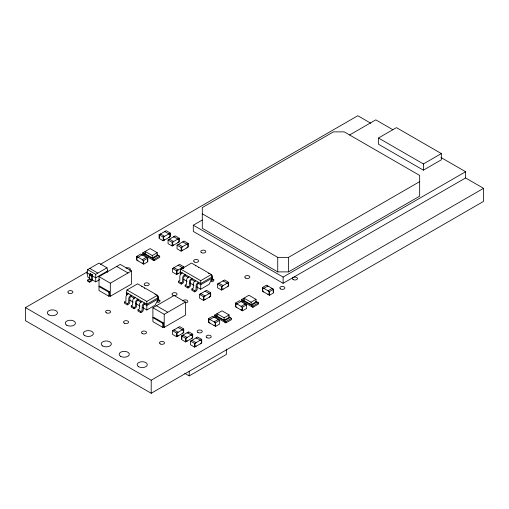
<?xml version="1.0" encoding="UTF-8"?>
<svg xmlns="http://www.w3.org/2000/svg" width="509" height="509" viewBox="0 0 509 509"><rect width="100%" height="100%" fill="white"/><g stroke="black" fill="none" stroke-linecap="round" stroke-linejoin="round"><path stroke-width="0.76" d="M92.396 275.859L92.702 274.86L91.665 276.171L91.652 280.122L89.527 278.9L89.539 274.943L90.577 273.638M89.947 278.518L88.019 277.405L86.874 272.709L87.624 269.649L98.899 263.14L106.998 267.81L107.743 270.877L107.412 272.213M126.938 294.997L126.308 292.414L126.983 289.965L137.621 283.825L157.459 295.271L158.134 298.948L155.302 305.076L146.815 309.975L142.736 307.614M180.829 274.256L180.199 271.672L180.88 269.223L191.518 263.077L211.35 274.529L212.03 278.207L209.199 284.327L200.711 289.227L196.633 286.872M465.684 178.016L483.55 188.33L483.55 201.399L151.205 393.272L25.45 320.67L25.45 307.601L87.376 271.851M100.451 264.305L357.795 115.728L370.851 123.261M159.088 234.776L166.163 230.692L170.267 233.065L170.267 236.736L163.192 240.821L159.088 238.454L159.088 234.776L163.192 237.143L170.267 233.065M87.624 269.649L95.717 274.326L106.998 267.81M87.408 280.166L89.495 278.957L91.645 280.154L89.527 281.388L87.408 280.166L87.408 280.981L89.527 282.209L91.747 280.911L92.345 279.867L92.358 275.916M107.743 270.877L95.717 277.819L91.639 275.458M99.007 276.654L120.226 264.4L131.538 270.934L131.538 284.003L110.326 296.251L109.613 295.844L108.907 296.251L99.007 290.537L99.007 276.654L110.326 283.189L131.538 270.934M136.635 256.396L140.732 254.029L147.807 258.114L147.807 261.791L143.703 264.158L136.635 260.074L136.635 256.396L143.703 260.481L147.807 258.114M156.969 254.583L159.692 256.154L159.692 257.376L154.03 260.646L142.717 254.112L142.717 252.884L150.142 248.602L157.217 252.68L157.217 255.13L152.261 257.993L145.192 253.908L145.192 251.459L152.261 255.543L157.217 252.68M440.921 157.472L465.608 171.724L465.608 177.946L283.131 283.297L193.305 231.436L193.305 225.213L202.258 220.047M349.619 134.968L375.782 119.863L392.923 129.757M145.389 252.979L144.13 253.705L144.13 254.926M168.072 239.962L175.147 235.877L179.244 238.25L179.244 241.921L172.176 246.006L168.072 243.639L168.072 239.962L172.176 242.329L179.244 238.25M91.868 279.632L95.717 281.852L99.796 279.498M158.274 255.34L152.617 258.604L152.617 259.832M177.056 245.147L184.124 241.062L188.228 243.436L188.228 247.107L181.153 251.191L177.056 248.825L177.056 245.147L181.153 247.52L188.228 243.436M142.717 252.884L154.03 259.418L159.692 256.154M109.613 291.842L99.713 286.128L99.007 286.535L108.907 292.249L109.613 291.842L109.613 295.844M378.48 138.015L396.441 127.638L441.354 153.572L441.354 159.794L423.393 170.165L378.48 144.238L378.48 138.015L423.393 163.943L441.354 153.572M128.427 293.642L127.492 294.196A2.507 1.444 -60 0 0 125.965 296.836L125.939 301.073L124.54 302.009L124.54 303.237L127.371 304.866L128.605 304.153A1.75 1.012 -60 0 0 129.846 302.009L129.846 298.134A0.999 0.579 -60 0 1 130.552 296.906L131.258 296.499L131.258 295.271L130.317 295.831A2.507 1.444 -60 0 0 128.796 298.471L128.631 302.912L127.371 303.644L124.54 302.009M180.504 272.315L176.668 274.529L172.564 272.162L172.564 268.485L179.632 264.4L183.736 266.773L183.736 268.243M172.564 268.485L176.668 270.852L183.736 266.773M135.146 297.517L134.211 298.077A2.507 1.444 -60 0 0 132.684 300.717L132.664 304.923L131.258 305.89L131.258 307.112L134.09 308.747L135.324 308.034A1.75 1.012 -60 0 0 136.565 305.89L136.565 302.009A0.999 0.579 -60 0 1 137.271 300.787L137.977 300.374L141.375 302.34M182.324 272.894L181.382 273.454A2.507 1.444 -60 0 0 179.862 276.094L179.83 280.332L178.43 281.267L178.43 282.489L181.261 284.124L182.502 283.411A1.75 1.012 -60 0 0 183.736 281.267L183.736 277.386A0.999 0.579 -60 0 1 184.443 276.164L185.155 275.751L185.155 274.529L184.213 275.083A2.507 1.444 -60 0 0 182.686 277.723L182.546 282.151L181.261 282.902L178.43 281.267M141.865 301.398L140.929 301.952A2.507 1.444 -60 0 0 139.402 304.592L139.383 308.804L137.977 309.771L137.977 310.993L140.808 312.628L142.043 311.915A1.75 1.012 -60 0 0 143.283 309.771L143.283 305.89A0.999 0.579 -60 0 1 143.99 304.662L144.696 304.255L144.696 303.033L143.761 303.587A2.507 1.444 -60 0 0 142.234 306.227L142.068 310.668L140.808 311.4L137.977 309.771M131.258 305.89L134.09 307.525L135.369 306.774L135.515 302.346A2.507 1.444 -60 0 1 137.036 299.706L137.977 299.152L137.977 300.374M189.043 276.775L188.101 277.329A2.507 1.444 -60 0 0 186.58 279.969L186.548 284.213L185.155 285.148L185.155 286.37L187.98 288.005L189.221 287.292A1.75 1.012 -60 0 0 190.455 285.148L190.455 281.267A0.999 0.579 -60 0 1 191.161 280.039L191.874 279.632L195.271 281.598M126.983 289.965L146.815 301.417L157.459 295.271M158.134 297.72L146.815 304.255L126.308 292.414M158.134 298.948L146.815 305.483L144.098 303.911M157.427 300.049L157.427 301.602A1.75 1.012 -60 0 0 158.662 302.314L159.902 301.602L159.902 300.38L158.503 301.054L158.477 296.849A2.507 1.444 -60 0 0 156.95 295.971M195.761 280.656L194.82 281.21A2.507 1.444 -60 0 0 193.299 283.85L193.28 288.062L191.874 289.023L191.874 290.251L194.699 291.886L195.94 291.167A1.75 1.012 -60 0 0 197.174 289.023L197.174 285.148A0.999 0.579 -60 0 1 197.88 283.92L198.593 283.513L198.593 282.285L197.651 282.845A2.507 1.444 -60 0 0 196.13 285.485L195.984 289.907L194.699 290.658L191.874 289.023M185.155 285.148L187.98 286.777L189.265 286.026L189.412 281.604A2.507 1.444 -60 0 1 190.932 278.964L191.874 278.41L191.874 279.632M152.897 307.767L174.116 295.519L185.435 302.053L185.435 315.116L164.216 327.37L163.51 326.963L162.804 327.37L152.897 321.65L152.897 307.767L164.216 314.301L185.435 302.053M180.88 269.223L200.711 280.669L211.35 274.529M212.03 276.979L200.711 283.513L180.199 271.672M212.03 278.207L200.711 284.735L197.995 283.169M211.324 279.307L211.324 280.86A1.75 1.012 -60 0 0 212.558 281.572L213.799 280.86L213.799 279.632L212.393 280.294L212.368 276.107A2.507 1.444 -60 0 0 211.292 275.108M199.509 294.412L206.584 290.334L210.681 292.7L210.681 296.378L203.613 300.456L199.509 298.089L199.509 294.412L203.613 296.785L210.681 292.7M217.477 284.041L224.545 279.963L228.649 282.33L228.649 286.001L221.574 290.085L217.477 287.719L217.477 284.041L221.574 286.414L228.649 282.33M163.51 322.961L153.61 317.241L152.897 317.648L162.804 323.368L163.51 322.961L163.51 326.963M202.289 213.805L277.742 257.363L288.52 257.363L419.664 181.649M172.564 330.716L179.632 326.632L183.736 328.999L183.736 332.676L176.668 336.761L172.564 334.394L172.564 330.716L176.668 333.083L183.736 328.999M288.52 271.889L419.664 196.175L419.664 175.427L344.211 131.869L333.433 131.869L202.289 207.583L202.289 228.325L277.742 271.889L288.52 271.889L288.52 257.363M208.493 318.628L212.597 316.261L219.665 320.346L219.665 324.017L215.568 326.39L208.493 322.305L208.493 318.628L215.568 322.712L219.665 320.346M228.827 316.814L231.55 318.386L231.55 319.607L225.888 322.878L214.575 316.344L214.575 315.116L222 310.827L229.075 314.912L229.075 317.361L224.125 320.225L217.05 316.14L217.05 313.69L224.125 317.775L229.075 314.912M235.438 303.071L239.542 300.704L246.617 304.789L246.617 308.46L242.513 310.827L235.438 306.749L235.438 303.071L242.513 307.156L246.617 304.789M255.779 301.258L258.496 302.83L258.496 304.051L252.839 307.321L241.52 300.787L241.52 299.559L248.946 295.271L256.021 299.356L256.021 301.805L251.071 304.662L243.996 300.584L243.996 298.134L251.071 302.212L256.021 299.356M262.383 287.515L266.487 285.148L273.562 289.227L273.562 292.904L269.458 295.271L262.383 291.186L262.383 287.515L269.458 291.6L273.562 289.227M193.305 225.213L283.131 277.074L465.608 171.724M217.248 315.211L215.988 315.936L215.988 317.158M240.954 301.519L236.85 303.886L236.85 304.299L235.794 303.682L235.794 306.545L236.85 307.563M244.193 299.648L242.933 300.38L242.933 301.602M181.548 335.902L188.616 331.817L192.72 334.19L192.72 337.861L185.645 341.946L181.548 339.579L181.548 335.902L185.645 338.269L192.72 334.19M188.266 332.434L187.204 333.045L187.204 332.638L191.308 335.005L191.308 335.412L192.364 334.801L192.364 337.658L191.308 338.682M230.132 317.565L224.475 320.835L224.475 322.057M257.083 302.009L251.421 305.279L251.421 306.501M190.525 341.087L197.6 337.003L201.704 339.376L201.704 343.047L194.629 347.132L190.525 344.765L190.525 341.087L194.629 343.454L201.704 339.376M214.575 315.116L225.888 321.65L231.55 318.386M241.52 299.559L252.839 306.094L258.496 302.83M25.45 307.601L151.205 380.21L483.55 188.33M184.684 373.275L189.221 375.896L226.352 354.461L226.352 349.104M182.712 241.883L186.816 244.25L186.816 244.657L187.872 244.046L187.872 246.903L186.816 247.928M212.38 278.817L213.799 279.632M180.199 272.894L181.261 273.511M185.009 275.674L188.368 277.615M183.711 279.416L187.108 281.375M189.832 282.947L193.91 285.301M116.688 266.442L128.007 272.977M158.49 299.559L159.902 300.38M156.435 305.724L167.754 312.259M89.743 268.421L97.836 273.098M126.308 293.642L127.899 294.558M131.118 296.416L134.478 298.357M90.271 273.817L92.396 275.038M90.144 273.899L92.263 275.127M90.017 274.014L92.142 275.235M89.902 274.141L92.021 275.369M89.794 274.287L91.919 275.515M86.874 272.709L90.278 274.675M89.705 274.446L91.824 275.674M89.629 274.612L91.747 275.84M89.571 274.784L91.696 276.005M89.539 274.943L91.665 276.171M89.527 275.102L91.652 276.323M129.814 300.157L133.218 302.123M135.935 303.688L140.02 306.049M173.976 329.902L178.08 332.269L177.017 333.287L177.017 336.15L178.08 335.533L178.08 335.946M423.393 163.943L423.393 170.165M283.131 277.074L283.131 283.297M277.742 257.363L277.742 271.889M273.206 289.436L273.206 292.293M272.15 288.819L272.15 288.412L268.046 290.779L269.108 291.803L269.108 294.66L268.046 294.049L268.046 294.457M269.458 291.6L269.458 295.271M267.906 286.37L267.906 285.963L263.802 288.329L263.802 288.737L262.739 288.126L262.739 290.983L263.802 292.007M252.839 306.094L252.839 307.321M251.071 302.212L251.071 304.662M245.198 304.376L245.198 303.968L241.094 306.342L242.157 307.36L242.157 310.216L241.094 309.606L241.094 310.013M242.513 307.156L242.513 310.827M227.237 286.822L228.293 285.797L228.293 282.94L227.237 283.551L227.237 283.144L223.133 280.777L223.133 281.184M225.888 321.65L225.888 322.878M224.125 317.775L224.125 320.225M222.993 289.271L222.993 288.864L221.93 289.475L221.93 286.618L222.993 285.594L218.889 283.227L218.889 283.634M221.574 286.414L221.574 290.085M218.253 319.938L218.253 319.531L214.149 321.898L215.212 322.916L215.212 325.773L214.149 325.162L214.149 325.569M215.568 322.712L215.568 326.39M214.009 317.489L214.009 317.075L209.905 319.448L209.905 319.856L208.843 319.245L208.843 322.102L209.905 323.12M209.269 297.192L210.332 296.168L210.332 293.311L209.269 293.922L209.269 293.515L205.165 291.148L205.165 291.555M205.025 299.642L205.025 299.235L203.963 299.846L203.963 296.989L205.025 295.964L200.921 293.598L200.921 294.005M203.613 296.785L203.613 300.456M200.711 280.669L200.711 289.227M200.285 343.868L201.348 342.843L201.348 339.987L200.285 340.597L200.285 340.19L196.188 337.823L196.188 338.231M196.041 346.317L196.041 345.904L194.985 346.521L194.985 343.658L196.041 342.64L191.944 340.273L191.944 340.68M194.699 290.658L194.699 291.886M194.629 343.454L194.629 347.132M189.221 371.137L189.221 375.896M187.98 286.777L187.98 288.005M187.064 341.132L187.064 340.718L186.001 341.335L186.001 338.472L187.064 337.454L182.96 335.087L182.96 335.495M185.645 338.269L185.645 341.946M183.386 268.809L183.386 267.384L182.324 267.995L182.324 267.588L178.22 265.221L178.22 265.628M182.572 250.377L182.572 249.97L181.509 250.581L181.509 247.724L182.572 246.7L178.468 244.333L178.468 244.74M182.324 333.49L183.386 332.472L183.386 329.616L182.324 330.226L182.324 329.819L178.22 327.452L178.22 327.86M181.898 336.105L181.898 338.962M181.261 282.902L181.261 284.124M181.153 247.52L181.153 251.191M178.08 273.715L178.08 273.301L177.017 273.918L177.017 271.055L178.08 270.037L173.976 267.67L173.976 268.078M177.832 242.742L178.894 241.718L178.894 238.861L177.832 239.472L177.832 239.065L173.728 236.698L173.728 237.105M176.668 270.852L176.668 274.529M176.668 333.083L176.668 336.761M173.588 245.192L173.588 244.784L172.526 245.395L172.526 242.538L173.588 241.514L169.484 239.147L169.484 239.554M172.176 242.329L172.176 246.006M168.848 237.557L169.911 236.532L169.911 233.676L168.848 234.286L168.848 233.879L164.744 231.512L164.744 231.919M164.604 240.006L164.604 239.593L163.542 240.21L163.542 237.347L164.604 236.329L160.5 233.962L160.5 234.369M164.216 314.301L164.216 327.37M163.192 237.143L163.192 240.821M162.804 323.368L162.804 327.37M159.444 234.98L159.444 237.837M154.03 259.418L154.03 260.646M152.261 255.543L152.261 257.993M151.205 380.21L151.205 393.272M147.457 258.317L147.457 261.174M146.815 301.417L146.815 309.975M146.395 257.707L146.395 257.299L142.291 259.666L143.353 260.684L143.353 263.547L142.291 262.93L142.291 263.338M143.703 260.481L143.703 264.158M142.151 255.257L142.151 254.85L138.047 257.217L138.047 257.624L136.985 257.013L136.985 259.87L138.047 260.888M140.808 311.4L140.808 312.628M134.09 307.525L134.09 308.747M127.371 303.644L127.371 304.866M110.326 283.189L110.326 296.251M108.907 292.249L108.907 296.251M107.208 271.182L107.208 271.997M95.717 274.326L95.717 281.852M89.527 281.388L89.527 282.209M182.884 301.004A2.539 1.47 0 0 1 187.134 300.342A2.539 1.47 0 0 1 185.995 302.798M126.054 268.192A2.539 1.47 0 0 1 129.642 268.192A2.539 1.47 0 0 1 129.642 270.266M198.256 267.384A2.507 1.444 -60 0 1 198.427 267.46M195.233 265.717A2.507 1.444 -60 0 1 195.749 265.94M208.461 273.473A2.507 1.444 -60 0 1 209.034 273.587M144.359 288.126A2.507 1.444 -60 0 1 144.683 288.317M141.706 286.573A2.507 1.444 -60 0 1 141.986 286.834M154.971 294.253A2.507 1.444 -60 0 1 155.296 294.444M144.912 285.307A2.539 1.47 0 0 0 149.169 284.646A2.539 1.47 0 0 0 146.051 282.851A2.539 1.47 0 0 0 144.912 285.307M106.292 312.793A2.539 1.47 0 0 0 110.542 312.132A2.539 1.47 0 0 0 107.431 310.337A2.539 1.47 0 0 0 106.292 312.793M245.516 278.048A2.539 1.47 0 0 0 249.766 277.386A2.539 1.47 0 0 0 246.655 275.592A2.539 1.47 0 0 0 245.516 278.048M142.221 333.535A2.539 1.47 0 0 0 146.471 332.88A2.539 1.47 0 0 0 143.36 331.079A2.539 1.47 0 0 0 142.221 333.535M280.548 288.934A2.539 1.47 0 0 0 284.798 288.279A2.539 1.47 0 0 0 281.687 286.484A2.539 1.47 0 0 0 280.548 288.934M201.507 252.636A2.539 1.47 0 0 0 205.757 251.974A2.539 1.47 0 0 0 202.646 250.18A2.539 1.47 0 0 0 201.507 252.636M206.896 337.683A2.539 1.47 0 0 0 211.146 337.028A2.539 1.47 0 0 0 208.035 335.227A2.539 1.47 0 0 0 206.896 337.683M124.253 323.164A2.539 1.47 0 0 0 128.503 322.502A2.539 1.47 0 0 0 125.392 320.708A2.539 1.47 0 0 0 124.253 323.164M293.127 279.568A2.539 1.47 0 0 0 297.377 278.913A2.539 1.47 0 0 0 294.266 277.112A2.539 1.47 0 0 0 293.127 279.568M197.912 332.498A2.539 1.47 0 0 0 202.162 331.836A2.539 1.47 0 0 0 199.051 330.042A2.539 1.47 0 0 0 197.912 332.498M160.182 343.906A2.539 1.47 0 0 0 164.439 343.251A2.539 1.47 0 0 0 161.321 341.45A2.539 1.47 0 0 0 160.182 343.906M172.761 295.156A2.539 1.47 0 0 0 177.011 294.501A2.539 1.47 0 0 0 173.9 292.707A2.539 1.47 0 0 0 172.761 295.156M68.562 293.082A2.539 1.47 0 0 0 72.819 292.427A2.539 1.47 0 0 0 69.701 290.633A2.539 1.47 0 0 0 68.562 293.082M194.317 261.97A2.539 1.47 0 0 0 198.567 261.308A2.539 1.47 0 0 0 195.456 259.514A2.539 1.47 0 0 0 194.317 261.97M48.807 314.867A5.084 2.933 0 0 0 57.307 313.55A5.084 2.933 0 0 0 51.085 309.956A5.084 2.933 0 0 0 48.807 314.867M66.768 325.238A5.084 2.933 0 0 0 75.268 323.921A5.084 2.933 0 0 0 69.046 320.326A5.084 2.933 0 0 0 66.768 325.238M84.736 335.609A5.084 2.933 0 0 0 93.236 334.292A5.084 2.933 0 0 0 87.014 330.697A5.084 2.933 0 0 0 84.736 335.609M102.697 345.98A5.084 2.933 0 0 0 111.197 344.663A5.084 2.933 0 0 0 104.975 341.075A5.084 2.933 0 0 0 102.697 345.98M120.665 356.351A5.084 2.933 0 0 0 129.165 355.034A5.084 2.933 0 0 0 122.943 351.445A5.084 2.933 0 0 0 120.665 356.351M138.626 366.722A5.084 2.933 0 0 0 147.126 365.411A5.084 2.933 0 0 0 140.904 361.816A5.084 2.933 0 0 0 138.626 366.722"/></g></svg>
